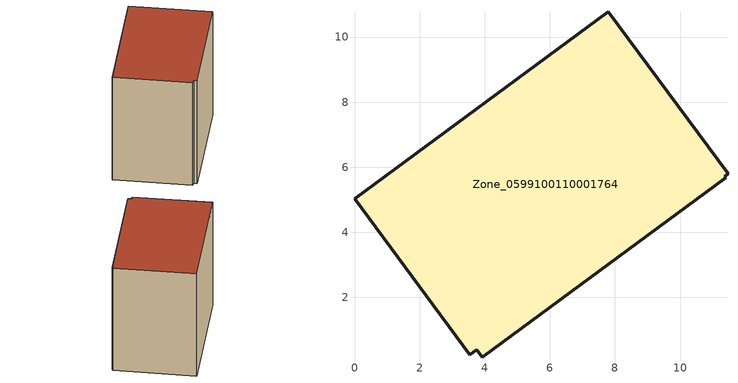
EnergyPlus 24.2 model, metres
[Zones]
Zone_0599100110001764
 floor ground (C_G): 3.93,0.16 3.75,0.39 3.54,0.24 0,5.03 7.79,10.78 11.47,5.8 11.38,5.73 11.41,5.68 z0.57
 wall outside (C_F): 3.75,0.39 3.93,0.16 11.41,5.68 11.38,5.73 11.47,5.8 7.79,10.78 0,5.03 3.54,0.24 3.75,0.39 z0.57:9.52
 roof outside (C_R): 11.47,5.8 7.79,10.78 0,5.03 3.54,0.24 3.75,0.39 3.93,0.16 11.41,5.68 11.38,5.73 z9.52
[BUILDING]
Pand.0599100110001764: North Axis=0; Terrain=City; Loads Convergence Tolerance Value=0.04; Temperature Convergence Tolerance Value=0.4; Solar Distribution=FullExterior; Maximum Number of Warmup Days=25; Minimum Number of Warmup Days=1
[Site:Location]
Rotterdam.The.Hague.AP_ZH_NLD Design_Conditions: Latitude=51.96; Longitude=4.45; Time Zone=1; Elevation=-4.5
[SITE:GROUNDTEMPERATURE:BUILDINGSURFACE]
18, 18, 18, 18, 18, 18, 18, 18, 18, 18, 18, 18
[MATERIAL] Thermal Absorptance=0.9; Solar Absorptance=0.7; Visible Absorptance=0.7
Name | Roughness | Thickness | Conductivity | Density | Specific Heat
G.TC.2015-2018 | MediumSmooth | 0.15 | 0.0428571 | 540 | 1210
F.TC.2015-2018 | Rough | 0.3 | 0.0666667 | 1920 | 840
R.TC.2015-2018 | MediumRough | 0.2 | 0.0333333 | 1500 | 1000
[CONSTRUCTION]
C_G: G.TC.2015-2018
C_F: F.TC.2015-2018
C_R: R.TC.2015-2018
[ZONE]
Zone_0599100110001764: Type=1; Multiplier=1; Ceiling Height=Autocalculate; Volume=Autocalculate; Floor Area=autocalculate; Part of Total Floor Area=Yes
[ZONEINFILTRATION:DESIGNFLOWRATE]
Infil_Zone_0599100110001764: Zone or ZoneList or Space or SpaceList=Zone_0599100110001764; Schedule=AlwaysOn; Design Flow Rate Calculation Method=Flow/Area; Flow Rate per Floor Area=0.0015; Constant Term Coefficient=1; Temperature Term Coefficient=0; Velocity Term Coefficient=0; Velocity Squared Term Coefficient=0
[HVACTEMPLATE:ZONE:IDEALLOADSAIRSYSTEM]
Zone_0599100110001764: Maximum Heating Supply Air Temperature=50; Minimum Cooling Supply Air Temperature=13; Maximum Heating Supply Air Humidity Ratio=0.0156; Minimum Cooling Supply Air Humidity Ratio=0.0077; Heating Limit=NoLimit; Cooling Limit=NoLimit; Dehumidification Control Type=ConstantSensibleHeatRatio; Cooling Sensible Heat Ratio=0.7; Dehumidification Setpoint=60; Humidification Control Type=None; Humidification Setpoint=30; Outdoor Air Method=None; Outdoor Air Flow Rate per Person=0.00944; Outdoor Air Flow Rate per Zone Floor Area=0; Outdoor Air Flow Rate per Zone=0; Demand Controlled Ventilation Type=None; Outdoor Air Economizer Type=NoEconomizer; Heat Recovery Type=None; Sensible Heat Recovery Effectiveness=0.7; Latent Heat Recovery Effectiveness=0.65
[ZONECONTROL:THERMOSTAT]
ThermostatControl_Zone_0599100110001764: Zone or ZoneList=Zone_0599100110001764; Control Type Schedule=DualSetpointControlType; Control 1=Thermostat_Zone_0599100110001764; Temperature Difference Between Cutout And Setpoint=0
[THERMOSTATSETPOINT:DUALSETPOINT]
Thermostat_Zone_0599100110001764: Heating Setpoint Temperature Schedule=HeatingSetpoint_Zone_0599100110001764; Cooling Setpoint Temperature Schedule=CoolingSetpoint_Zone_0599100110001764
[SCHEDULE:COMPACT]
HeatingSetpoint_Zone_0599100110001764: Through: 12/31, For: AllDays, Until: 24:00, 21
CoolingSetpoint_Zone_0599100110001764: Through: 12/31, For: AllDays, Until: 24:00, 24
DualSetpointControlType: Through: 12/31, For: AllDays, Until: 24:00, 4
AlwaysOn: Through: 12/31, For: AllDays, Until: 24:00, 1
